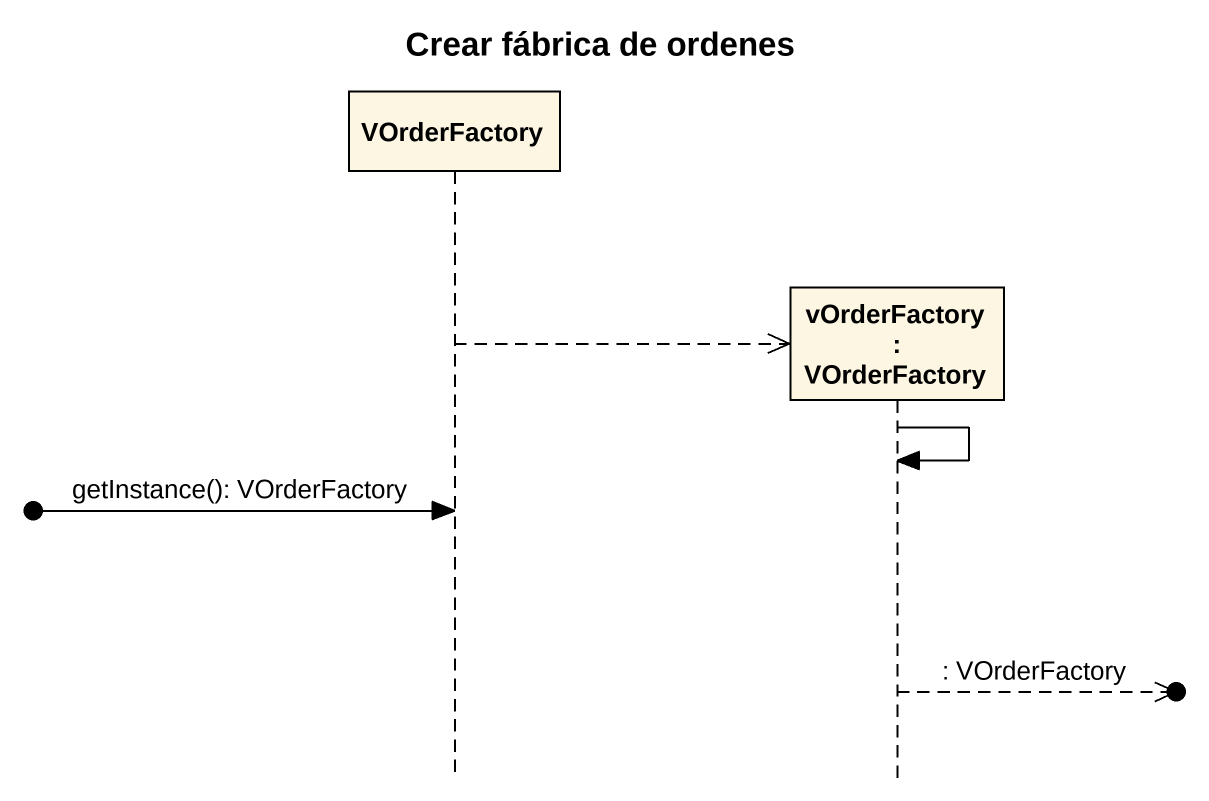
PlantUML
@startuml
title Crear fábrica de ordenes
hide footbox
participant VOrderFactory
participant "vOrderFactory : VOrderFactory" as vOrderFactory

VOrderFactory -->> vOrderFactory **
vOrderFactory -> vOrderFactory
[o-> VOrderFactory : getInstance(): VOrderFactory
vOrderFactory -->>o] : : VOrderFactory
@enduml
